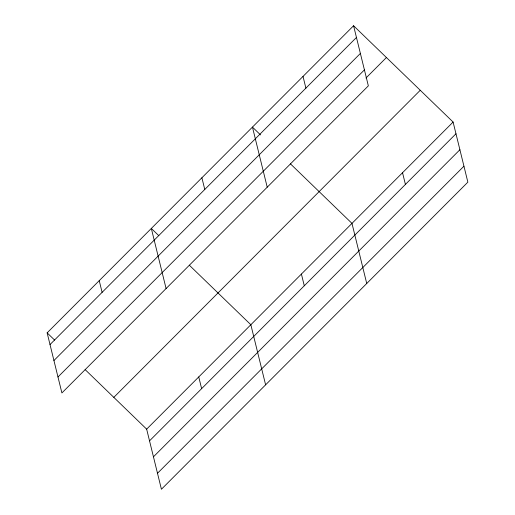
<?xml version="1.0" encoding="UTF-8"?>
<svg xmlns="http://www.w3.org/2000/svg" width="515" height="515" viewBox="0 0 515 515"><rect width="100%" height="100%" fill="white"/><g stroke="black" fill="none" stroke-linecap="round" stroke-linejoin="round"><path stroke-width="0.77" d="M353.58 25.75L368.347 85.857L61.897 392.951L47.135 332.851L353.58 25.75L453.103 122.049L467.865 182.149L161.42 489.25L146.653 429.143L85.136 369.622M50.013 344.561L356.457 37.46M53.933 360.532L360.384 53.431M57.976 376.986L364.42 69.886M365.972 78.023L386.424 57.526M113.815 397.368L420.259 90.267M146.653 429.143L453.103 122.049M149.53 440.859L455.981 133.758M153.451 456.824L459.901 149.73M157.493 473.279L463.944 166.184M260.519 134.898L252.453 127.096L267.221 187.196M290.46 163.867L351.977 223.388L366.738 283.495M158.82 235.683L151.326 228.435L166.088 288.542M189.333 265.206L250.844 324.733L265.611 384.834M47.135 332.851L54.629 340.093M402.537 172.718L405.414 184.428M303.02 76.42L305.897 88.136M301.41 274.064L304.288 285.774M201.893 177.765L204.77 189.475M198.751 376.941L201.629 388.651M99.234 280.643L102.105 292.353"/></g></svg>
